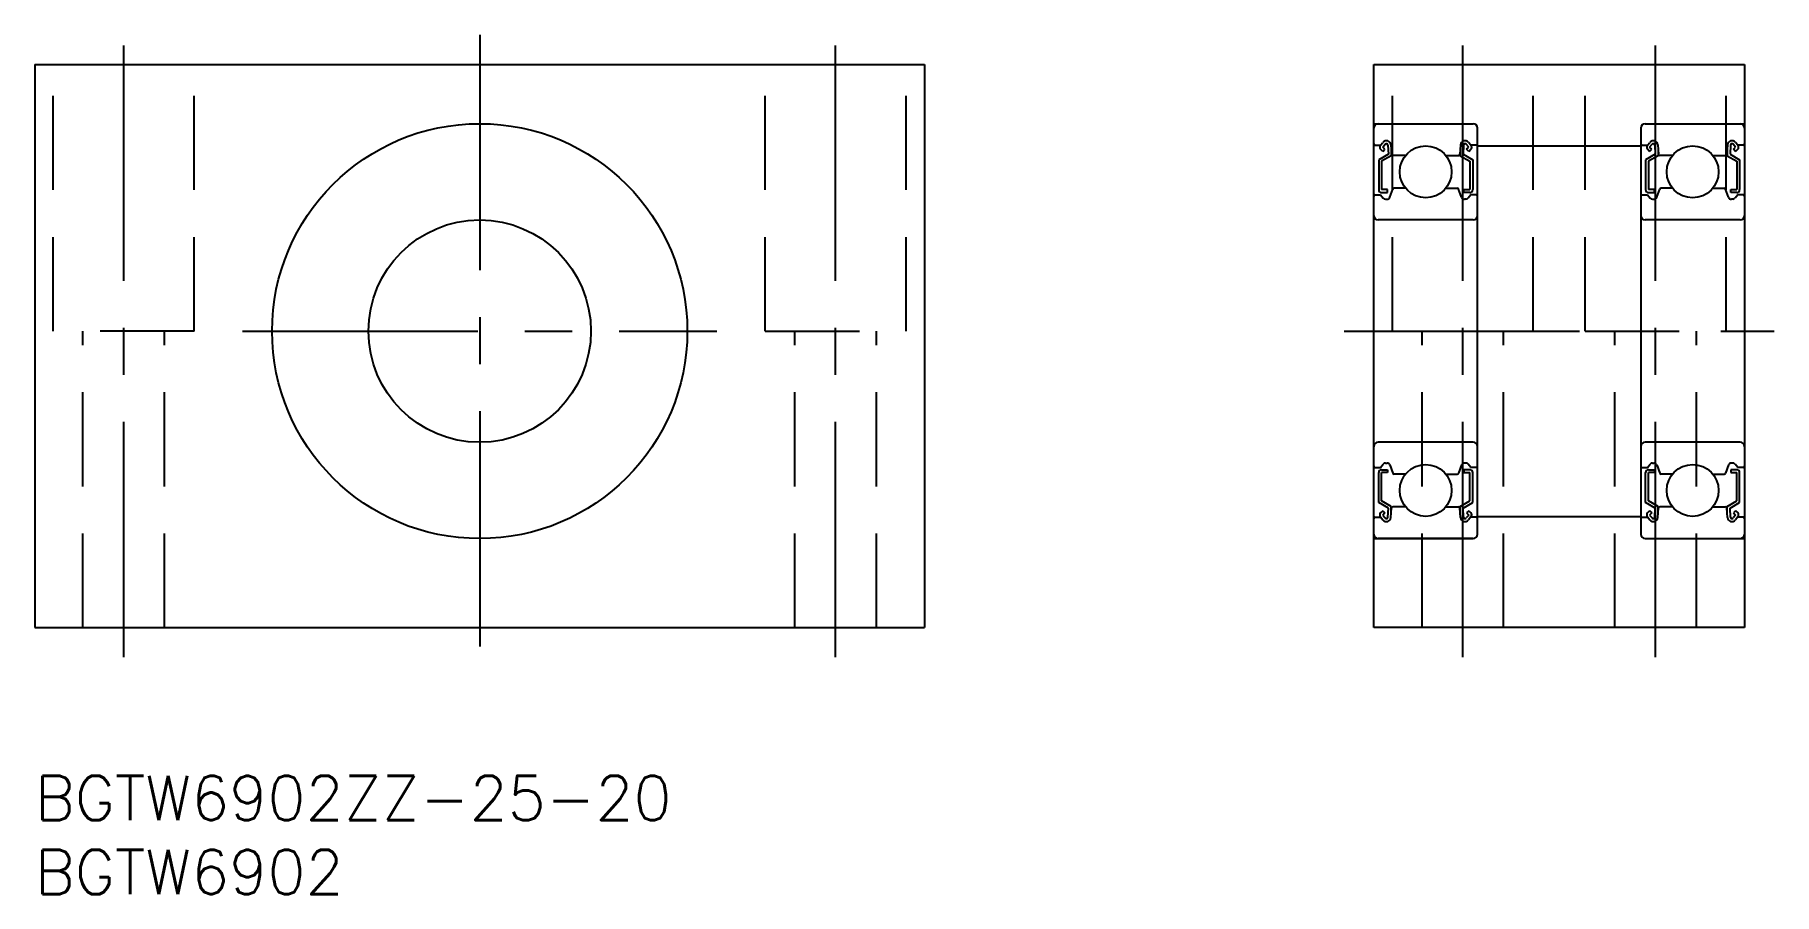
# Model space of a CAD drawing. Extents: x 0 to 117, y -8 to 50.
import ezdxf

# ---------------------------------------------------------------- set-up
doc = ezdxf.new("R2010")
doc.units = 0
doc.header["$LTSCALE"] = 0.5
doc.linetypes.add('CENTER', pattern=[50.8, 31.75, -6.35, 6.35, -6.35])
doc.linetypes.add('DASHED', pattern=[19.05, 12.7, -6.35])
for name, color, linetype in [('MSM_CENTER', 1, 'CENTER'), ('MSM_CONTINUOUS', 7, 'CONTINUOUS'), ('MSM_DASHED', 4, 'DASHED'), ('MSM_PART_NUMBER', 7, 'CONTINUOUS')]:
    doc.layers.add(name, color=color, linetype=linetype)
doc.styles.get("Standard").update_dxf_attribs({"font": 'txt.shx', "height": 3, "bigfont": 'bigfont.shx'})

# ---------------------------------------------------------------- blocks, each defined once
blk = doc.blocks.new('*U2')
at = {"layer": 'MSM_PART_NUMBER'}
blk.add_text('BGTW6902ZZ-25-20', height=3, dxfattribs=at).set_placement((0, -3))
blk = doc.blocks.new('*U3')
at = {"layer": 'MSM_PART_NUMBER'}
blk.add_text('BGTW6902', height=3, dxfattribs=at).set_placement((0, -8))

msp = doc.modelspace()

# ---------------------------------------------------------------- linework, layer by layer
at = {"layer": 'MSM_CENTER'}
for p, q in [((6, 8), (6, 50)), ((30, 50), (30, 8)), ((54, 8), (54, 50)), ((96.29, 8), (96.29, 50)), ((109.29, 8), (109.29, 50)), ((14, 30), (46, 30)), ((88.29, 30), (117.29, 30))]:
    msp.add_line(p, q, dxfattribs=at)
at = {"layer": 'MSM_CONTINUOUS'}
for p, q in [((0, 48), (0, 10)), ((0, 48), (60, 48)), ((60, 48), (60, 10)), ((90.29, 10), (90.29, 48)), ((90.29, 48), (115.29, 48)), ((115.29, 48), (115.29, 10)), ((90.29, 44), (96.99, 44)), ((97.29, 16.3), (97.29, 43.7)), ((108.29, 43.7), (108.29, 16.3)), ((108.59, 44), (115.29, 44)), ((90.39, 42.55), (90.75, 42.55)), ((90.74, 42.54), (90.91, 42.74)), ((90.89, 42.12), (90.75, 42.27)), ((90.89, 42.41), (91.06, 42.61)), ((91.03, 42.27), (90.89, 42.41)), ((90.89, 42.12), (91.03, 42.27)), ((91.24, 42.55), (91.27, 41.95)), ((91.44, 42.57), (91.49, 41.94)), ((96.14, 42.57), (96.09, 41.94)), ((96.34, 42.55), (96.31, 41.95)), ((96.69, 42.41), (96.52, 42.61)), ((96.55, 42.27), (96.69, 42.41)), ((96.69, 42.12), (96.55, 42.27)), ((96.84, 42.54), (96.67, 42.74)), ((96.69, 42.12), (96.83, 42.27)), ((97.19, 42.55), (96.83, 42.55)), ((97.29, 42.5), (108.29, 42.5)), ((108.39, 42.55), (108.75, 42.55)), ((108.74, 42.54), (108.91, 42.74)), ((108.89, 42.12), (108.75, 42.27)), ((108.89, 42.41), (109.06, 42.61)), ((109.03, 42.27), (108.89, 42.41)), ((108.89, 42.12), (109.03, 42.27)), ((109.24, 42.55), (109.27, 41.95)), ((109.44, 42.57), (109.49, 41.94)), ((114.14, 42.57), (114.09, 41.94)), ((114.34, 42.55), (114.31, 41.95)), ((114.69, 42.41), (114.52, 42.61)), ((114.55, 42.27), (114.69, 42.41)), ((114.69, 42.12), (114.55, 42.27)), ((114.84, 42.54), (114.67, 42.74)), ((114.69, 42.12), (114.83, 42.27)), ((115.19, 42.55), (114.83, 42.55)), ((91.27, 41.95), (90.62, 41.57)), ((90.62, 41.57), (90.62, 39.55)), ((91.47, 41.83), (90.82, 41.46)), ((90.82, 41.46), (90.82, 39.55)), ((91.47, 42.2), (91.47, 41.83)), ((92.43, 41.85), (91.59, 41.85)), ((95.15, 41.85), (95.99, 41.85)), ((96.11, 42.2), (96.11, 41.83)), ((96.11, 41.83), (96.76, 41.46)), ((96.31, 41.95), (96.96, 41.57)), ((96.76, 41.46), (96.76, 39.55)), ((96.96, 41.57), (96.96, 39.55)), ((109.27, 41.95), (108.62, 41.57)), ((108.62, 41.57), (108.62, 39.55)), ((109.47, 41.83), (108.82, 41.46)), ((108.82, 41.46), (108.82, 39.55)), ((109.47, 42.2), (109.47, 41.83)), ((110.43, 41.85), (109.59, 41.85)), ((113.15, 41.85), (113.99, 41.85)), ((114.11, 42.2), (114.11, 41.83)), ((114.11, 41.83), (114.76, 41.46)), ((114.31, 41.95), (114.96, 41.57)), ((114.76, 41.46), (114.76, 39.55)), ((114.96, 41.57), (114.96, 39.55)), ((90.39, 39.2), (90.74, 39.2)), ((90.74, 39.2), (90.93, 38.97)), ((91.22, 39.55), (90.82, 39.55)), ((90.82, 39.35), (91.22, 39.35)), ((91.08, 38.9), (91.18, 38.9)), ((91.22, 39.35), (91.22, 39.55)), ((91.37, 39.03), (91.57, 39.58)), ((92.43, 39.65), (91.66, 39.65)), ((95.15, 39.65), (95.92, 39.65)), ((96.21, 39.03), (96.01, 39.58)), ((96.36, 39.35), (96.36, 39.55)), ((96.36, 39.55), (96.76, 39.55)), ((96.76, 39.35), (96.36, 39.35)), ((96.49, 38.9), (96.4, 38.9)), ((96.84, 39.2), (96.65, 38.97)), ((97.19, 39.2), (96.84, 39.2)), ((108.39, 39.2), (108.74, 39.2)), ((108.74, 39.2), (108.93, 38.97)), ((109.22, 39.55), (108.82, 39.55)), ((108.82, 39.35), (109.22, 39.35)), ((109.08, 38.9), (109.18, 38.9)), ((109.22, 39.35), (109.22, 39.55)), ((109.37, 39.03), (109.57, 39.58)), ((110.43, 39.65), (109.66, 39.65)), ((113.15, 39.65), (113.92, 39.65)), ((114.21, 39.03), (114.01, 39.58)), ((114.36, 39.35), (114.36, 39.55)), ((114.36, 39.55), (114.76, 39.55)), ((114.76, 39.35), (114.36, 39.35)), ((114.49, 38.9), (114.4, 38.9)), ((114.84, 39.2), (114.65, 38.97)), ((115.19, 39.2), (114.84, 39.2)), ((96.99, 37.5), (90.59, 37.5)), ((114.99, 37.5), (108.59, 37.5)), ((96.99, 22.5), (90.59, 22.5)), ((114.99, 22.5), (108.59, 22.5)), ((90.39, 20.8), (90.74, 20.8)), ((90.62, 18.43), (90.62, 20.45)), ((90.74, 20.8), (90.93, 21.03)), ((90.82, 20.65), (91.22, 20.65)), ((90.82, 18.54), (90.82, 20.45)), ((91.22, 20.45), (90.82, 20.45)), ((91.08, 21.1), (91.18, 21.1)), ((91.22, 20.65), (91.22, 20.45)), ((91.37, 20.97), (91.57, 20.42)), ((92.43, 20.35), (91.66, 20.35)), ((95.15, 20.35), (95.92, 20.35)), ((96.21, 20.97), (96.01, 20.42)), ((96.36, 20.65), (96.36, 20.45)), ((96.76, 20.65), (96.36, 20.65)), ((96.36, 20.45), (96.76, 20.45)), ((96.49, 21.1), (96.4, 21.1)), ((96.84, 20.8), (96.65, 21.03)), ((96.76, 18.54), (96.76, 20.45)), ((97.19, 20.8), (96.84, 20.8)), ((96.96, 18.43), (96.96, 20.45)), ((108.39, 20.8), (108.74, 20.8)), ((108.62, 18.43), (108.62, 20.45)), ((108.74, 20.8), (108.93, 21.03)), ((108.82, 20.65), (109.22, 20.65)), ((108.82, 18.54), (108.82, 20.45)), ((109.22, 20.45), (108.82, 20.45)), ((109.08, 21.1), (109.18, 21.1)), ((109.22, 20.65), (109.22, 20.45)), ((109.37, 20.97), (109.57, 20.42)), ((110.43, 20.35), (109.66, 20.35)), ((113.15, 20.35), (113.92, 20.35)), ((114.21, 20.97), (114.01, 20.42)), ((114.36, 20.65), (114.36, 20.45)), ((114.76, 20.65), (114.36, 20.65)), ((114.36, 20.45), (114.76, 20.45)), ((114.49, 21.1), (114.4, 21.1)), ((114.84, 20.8), (114.65, 21.03)), ((114.76, 18.54), (114.76, 20.45)), ((115.19, 20.8), (114.84, 20.8)), ((114.96, 18.43), (114.96, 20.45)), ((91.27, 18.05), (90.62, 18.43)), ((90.89, 17.88), (90.75, 17.73)), ((91.47, 18.17), (90.82, 18.54)), ((90.89, 17.88), (91.03, 17.73)), ((91.03, 17.73), (90.89, 17.59)), ((91.24, 17.45), (91.27, 18.05)), ((91.44, 17.43), (91.49, 18.06)), ((91.47, 17.8), (91.47, 18.17)), ((92.43, 18.15), (91.59, 18.15)), ((92.01, 18.15), (92.01, 18.15)), ((92.22, 18.15), (92.22, 18.15)), ((95.15, 18.15), (95.99, 18.15)), ((96.14, 17.43), (96.09, 18.06)), ((96.11, 18.17), (96.76, 18.54)), ((96.11, 17.8), (96.11, 18.17)), ((96.31, 18.05), (96.96, 18.43)), ((96.34, 17.45), (96.31, 18.05)), ((96.69, 17.88), (96.55, 17.73)), ((96.55, 17.73), (96.69, 17.59)), ((96.69, 17.88), (96.83, 17.73)), ((109.27, 18.05), (108.62, 18.43)), ((108.89, 17.88), (108.75, 17.73)), ((109.47, 18.17), (108.82, 18.54)), ((108.89, 17.88), (109.03, 17.73)), ((109.03, 17.73), (108.89, 17.59)), ((109.24, 17.45), (109.27, 18.05)), ((109.44, 17.43), (109.49, 18.06)), ((109.47, 17.8), (109.47, 18.17)), ((110.43, 18.15), (109.59, 18.15)), ((110.01, 18.15), (110.01, 18.15)), ((110.22, 18.15), (110.22, 18.15)), ((113.15, 18.15), (113.99, 18.15)), ((114.14, 17.43), (114.09, 18.06)), ((114.11, 18.17), (114.76, 18.54)), ((114.11, 17.8), (114.11, 18.17)), ((114.31, 18.05), (114.96, 18.43)), ((114.34, 17.45), (114.31, 18.05)), ((114.69, 17.88), (114.55, 17.73)), ((114.55, 17.73), (114.69, 17.59)), ((114.69, 17.88), (114.83, 17.73)), ((90.39, 17.45), (90.75, 17.45)), ((90.74, 17.46), (90.91, 17.26)), ((90.89, 17.59), (91.06, 17.39)), ((96.69, 17.59), (96.52, 17.39)), ((96.84, 17.46), (96.67, 17.26)), ((97.19, 17.45), (96.83, 17.45)), ((97.29, 17.5), (108.29, 17.5)), ((108.39, 17.45), (108.75, 17.45)), ((108.74, 17.46), (108.91, 17.26)), ((108.89, 17.59), (109.06, 17.39)), ((114.69, 17.59), (114.52, 17.39)), ((114.84, 17.46), (114.67, 17.26)), ((115.19, 17.45), (114.83, 17.45)), ((90.29, 16), (96.99, 16)), ((96.99, 16), (90.59, 16)), ((108.59, 16), (115.29, 16)), ((0, 10), (60, 10)), ((115.29, 10), (90.29, 10))]:
    msp.add_line(p, q, dxfattribs=at)
for centre, radius in [((30, 30), 14), ((93.79, 40.75), 1.75), ((111.79, 40.75), 1.75), ((30, 30), 7.5), ((93.79, 19.25), 1.75), ((111.79, 19.25), 1.75)]:
    msp.add_circle(centre, radius, dxfattribs=at)
for centre, radius, start, end in [((90.59, 43.7), 0.3, 90, 180), ((96.99, 43.7), 0.3, 0, 90), ((108.59, 43.7), 0.3, 90, 180), ((114.99, 43.7), 0.3, 0, 90), ((90.39, 42.65), 0.1, 180, 270), ((90.89, 42.41), 0.2, 140.1364, 224.998), ((91.14, 42.55), 0.3, 4.9347, 140.1364), ((91.14, 42.55), 0.1, 3.1017, 139.9503), ((96.44, 42.55), 0.3, 39.8636, 175.0653), ((96.44, 42.55), 0.1, 40.0497, 176.8983), ((96.69, 42.41), 0.2, 315.002, 39.8636), ((97.19, 42.65), 0.1, 270, 0), ((108.39, 42.65), 0.1, 180, 270), ((108.89, 42.41), 0.2, 140.1364, 224.998), ((109.14, 42.55), 0.3, 4.9347, 140.1364), ((109.14, 42.55), 0.1, 3.1017, 139.9503), ((114.44, 42.55), 0.3, 39.8636, 175.0653), ((114.44, 42.55), 0.1, 40.0497, 176.8983), ((114.69, 42.41), 0.2, 315.002, 39.8636), ((115.19, 42.65), 0.1, 270, 0), ((91.59, 41.95), 0.1, 184.9347, 270), ((95.99, 41.95), 0.1, 270, 355.0653), ((109.59, 41.95), 0.1, 184.9347, 270), ((113.99, 41.95), 0.1, 270, 355.0653), ((90.39, 39.1), 0.1, 90, 180), ((90.82, 39.55), 0.2, 180, 270), ((91.08, 39.1), 0.2, 219.9772, 270), ((91.18, 39.1), 0.2, 270, 339.9926), ((91.66, 39.55), 0.1, 90, 159.9926), ((95.92, 39.55), 0.1, 20.0074, 90), ((96.4, 39.1), 0.2, 200.0074, 270), ((96.49, 39.1), 0.2, 270, 320.0228), ((96.76, 39.55), 0.2, 270, 0), ((97.19, 39.1), 0.1, 0, 90), ((108.39, 39.1), 0.1, 90, 180), ((108.82, 39.55), 0.2, 180, 270), ((109.08, 39.1), 0.2, 219.9772, 270), ((109.18, 39.1), 0.2, 270, 339.9926), ((109.66, 39.55), 0.1, 90, 159.9926), ((113.92, 39.55), 0.1, 20.0074, 90), ((114.4, 39.1), 0.2, 200.0074, 270), ((114.49, 39.1), 0.2, 270, 320.0228), ((114.76, 39.55), 0.2, 270, 0), ((115.19, 39.1), 0.1, 0, 90), ((90.59, 37.8), 0.3, 180, 270), ((96.99, 37.8), 0.3, 270, 0), ((108.59, 37.8), 0.3, 180, 270), ((114.99, 37.8), 0.3, 270, 0), ((90.59, 22.2), 0.3, 90, 180), ((96.99, 22.2), 0.3, 0, 90), ((108.59, 22.2), 0.3, 90, 180), ((114.99, 22.2), 0.3, 0, 90), ((90.39, 20.9), 0.1, 180, 270), ((90.82, 20.45), 0.2, 90, 180), ((91.08, 20.9), 0.2, 90, 140.0228), ((91.18, 20.9), 0.2, 20.0074, 90), ((91.66, 20.45), 0.1, 200.0074, 270), ((95.92, 20.45), 0.1, 270, 339.9926), ((96.4, 20.9), 0.2, 90, 159.9926), ((96.49, 20.9), 0.2, 39.9772, 90), ((96.76, 20.45), 0.2, 0, 90), ((97.19, 20.9), 0.1, 270, 0), ((108.39, 20.9), 0.1, 180, 270), ((108.82, 20.45), 0.2, 90, 180), ((109.08, 20.9), 0.2, 90, 140.0228), ((109.18, 20.9), 0.2, 20.0074, 90), ((109.66, 20.45), 0.1, 200.0074, 270), ((113.92, 20.45), 0.1, 270, 339.9926), ((114.4, 20.9), 0.2, 90, 159.9926), ((114.49, 20.9), 0.2, 39.9772, 90), ((114.76, 20.45), 0.2, 0, 90), ((115.19, 20.9), 0.1, 270, 0), ((90.89, 17.59), 0.2, 135.002, 219.8636), ((91.59, 18.05), 0.1, 90, 175.0653), ((95.99, 18.05), 0.1, 4.9347, 90), ((96.69, 17.59), 0.2, 320.1364, 44.998), ((108.89, 17.59), 0.2, 135.002, 219.8636), ((109.59, 18.05), 0.1, 90, 175.0653), ((113.99, 18.05), 0.1, 4.9347, 90), ((114.69, 17.59), 0.2, 320.1364, 44.998), ((90.39, 17.35), 0.1, 90, 180), ((91.14, 17.45), 0.3, 219.8636, 355.0653), ((91.14, 17.45), 0.1, 220.0497, 356.8983), ((96.44, 17.45), 0.3, 184.9347, 320.1364), ((96.44, 17.45), 0.1, 183.1017, 319.9503), ((97.19, 17.35), 0.1, 0, 90), ((108.39, 17.35), 0.1, 90, 180), ((109.14, 17.45), 0.3, 219.8636, 355.0653), ((109.14, 17.45), 0.1, 220.0497, 356.8983), ((114.44, 17.45), 0.3, 184.9347, 320.1364), ((114.44, 17.45), 0.1, 183.1017, 319.9503), ((115.19, 17.35), 0.1, 0, 90), ((90.59, 16.3), 0.3, 180, 270), ((96.99, 16.3), 0.3, 270, 0), ((108.59, 16.3), 0.3, 180, 270), ((114.99, 16.3), 0.3, 270, 0)]:
    msp.add_arc(centre, radius, start, end, dxfattribs=at)
at = {"layer": 'MSM_DASHED'}
for p, q in [((1.25, 30), (1.25, 48)), ((10.75, 30), (10.75, 48)), ((49.25, 30), (49.25, 48)), ((58.75, 30), (58.75, 48)), ((91.54, 30), (91.54, 48)), ((101.04, 30), (101.04, 48)), ((104.54, 30), (104.54, 48)), ((114.04, 30), (114.04, 48)), ((10.75, 30), (1.25, 30)), ((3.25, 10), (3.25, 30)), ((8.75, 10), (8.75, 30)), ((49.25, 30), (58.75, 30)), ((51.25, 10), (51.25, 30)), ((56.75, 10), (56.75, 30)), ((91.54, 30), (101.04, 30)), ((93.54, 10), (93.54, 30)), ((99.04, 10), (99.04, 30)), ((104.54, 30), (114.04, 30)), ((106.54, 10), (106.54, 30)), ((112.04, 10), (112.04, 30))]:
    msp.add_line(p, q, dxfattribs=at)

# ---------------------------------------------------------------- block references
at = {"layer": 'MSM_CONTINUOUS'}
for name in ['*U2', '*U3']:
    msp.add_blockref(name, (0, 0), dxfattribs=at)

doc.saveas('drawing.dxf')
